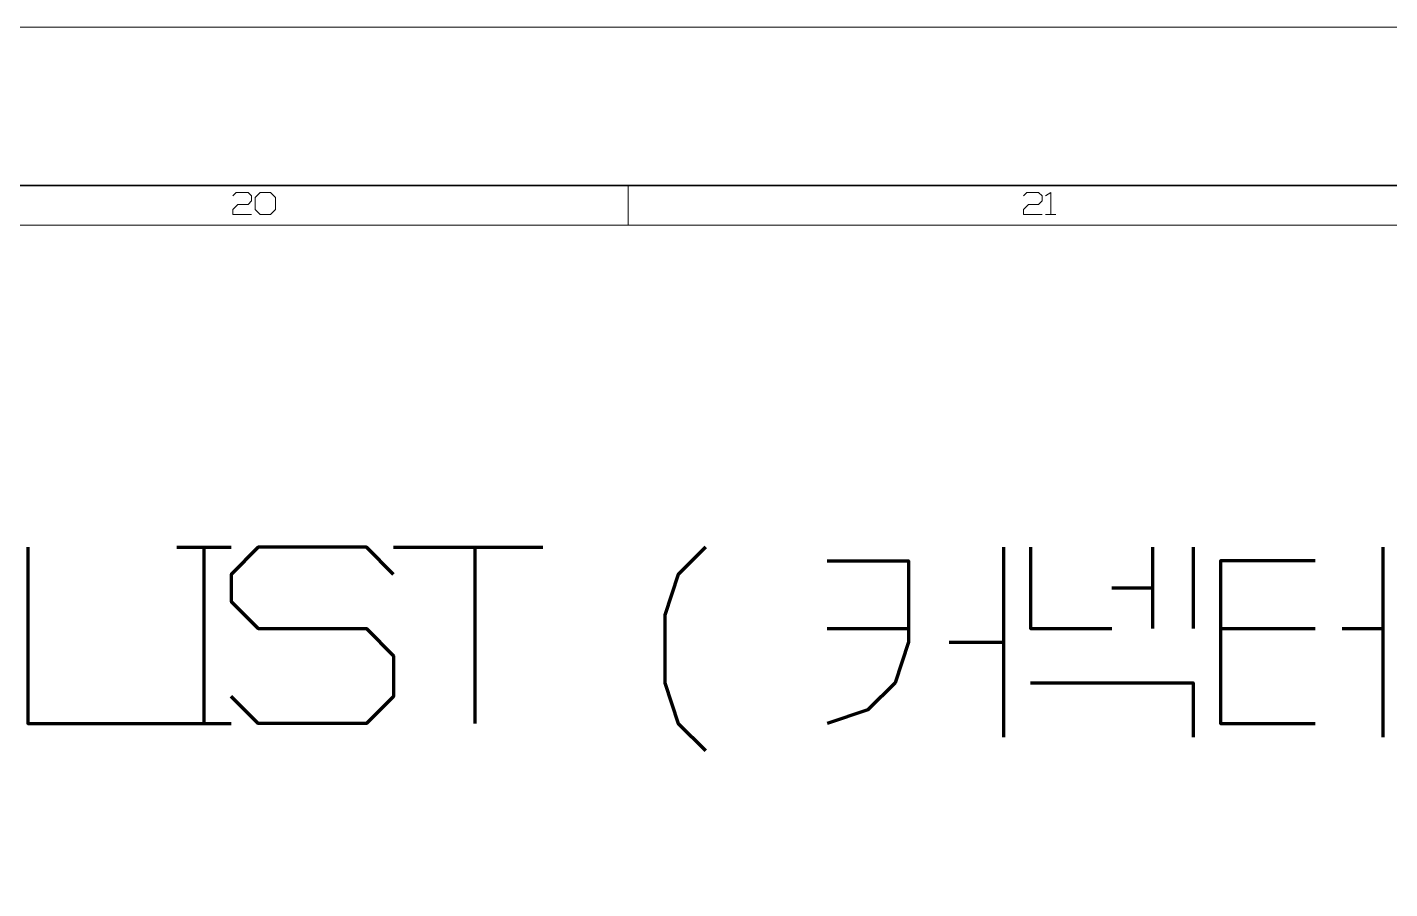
# Model space of a CAD drawing. Header units: millimetres. Extents: x 0 to 174, y 0 to 33.
# Drawn here: x 76.53 to 83.32, y 28.82 to 33.11 of the extents above; entities that cross this region are included whole.
import ezdxf

# ---------------------------------------------------------------- set-up
doc = ezdxf.new("R2010")
doc.units = ezdxf.units.MM
doc.layers.add('PDF_Geomertry', color=7, linetype='Continuous', true_color=0x405f80)

msp = doc.modelspace()

# ---------------------------------------------------------------- linework, layer by layer
at = {"layer": 'PDF_Geomertry', "color": 7, "lineweight": 13}
for points in [[(0, 33.1111), (173.6221, 33.1111)], [(79.5275, 32.1268), (79.5275, 32.3236)], [(77.559, 32.2717), (77.576, 32.2885), (77.635, 32.2885), (77.6518, 32.2717), (77.6518, 32.2464), (77.635, 32.2294), (77.5844, 32.2294), (77.559, 32.2042), (77.559, 32.1789), (77.6518, 32.1789)], [(81.4961, 32.2717), (81.5129, 32.2885), (81.5719, 32.2885), (81.5889, 32.2717), (81.5889, 32.2464), (81.5719, 32.2294), (81.5214, 32.2294), (81.4961, 32.2042), (81.4961, 32.1789), (81.5889, 32.1789)], [(81.6065, 32.2717), (81.6319, 32.2885), (81.6319, 32.1789)], [(81.6065, 32.1789), (81.6572, 32.1789)]]:
    msp.add_lwpolyline(points, dxfattribs=at)
at = {"layer": 'PDF_Geomertry', "color": 7, "lineweight": 35}
msp.add_lwpolyline([(0.7874, 0.7882), (0.7874, 32.3236), (172.8346, 32.3236), (172.8346, 0.7882)], close=True, dxfattribs=at)
at = {"layer": 'PDF_Geomertry', "color": 7, "lineweight": 13}
for points in [[(77.6949, 32.2885), (77.7456, 32.2885), (77.7708, 32.2632), (77.7708, 32.2042), (77.7456, 32.1789), (77.6949, 32.1789), (77.6696, 32.2042), (77.6696, 32.2632), (77.6949, 32.2885)], [(0.9843, 0.9851), (0.9843, 32.1268), (172.6378, 32.1268), (172.6378, 0.9851)]]:
    msp.add_lwpolyline(points, close=True, dxfattribs=at)
at = {"layer": 'PDF_Geomertry', "color": 7, "lineweight": 70}
for points in [[(76.5375, 30.5229), (76.5375, 29.6456), (77.2799, 29.6456), (77.5499, 29.6456)], [(77.2799, 30.5229), (77.5499, 30.5229)], [(77.4149, 30.5229), (77.4149, 29.6456)], [(78.3597, 30.3879), (78.2247, 30.5229), (77.6849, 30.5229), (77.5499, 30.3879), (77.5499, 30.2529), (77.6849, 30.1179), (78.2247, 30.1179), (78.3597, 29.9829), (78.3597, 29.7806), (78.2247, 29.6456), (77.6849, 29.6456), (77.5499, 29.7806)], [(78.3597, 30.5229), (79.1022, 30.5229)], [(78.7647, 30.5229), (78.7647, 29.6456)], [(79.9121, 30.5229), (79.7771, 30.3879), (79.7096, 30.1854), (79.7096, 29.8481), (79.7771, 29.6456), (79.9121, 29.5106)], [(81.3968, 30.5229), (81.3968, 29.5781)], [(81.5318, 30.5229), (81.5318, 30.1179), (81.9368, 30.1179)], [(82.1393, 30.5229), (82.1393, 30.1179)], [(82.3418, 30.5229), (82.3418, 30.1179)], [(83.2867, 30.5229), (83.2867, 29.5781)], [(80.5194, 30.4554), (80.9244, 30.4554), (80.9244, 30.0504), (80.8569, 29.8481), (80.7219, 29.7131), (80.5194, 29.6456)], [(82.9492, 30.4554), (82.4768, 30.4554), (82.4768, 29.6456), (82.9492, 29.6456)], [(81.9368, 30.3204), (82.1393, 30.3204)], [(80.5194, 30.1179), (80.9244, 30.1179)], [(82.4768, 30.1179), (82.9492, 30.1179)], [(83.0842, 30.1179), (83.2867, 30.1179)], [(81.1269, 30.0504), (81.3968, 30.0504)], [(81.5318, 29.8481), (82.3418, 29.8481), (82.3418, 29.5781)]]:
    msp.add_lwpolyline(points, dxfattribs=at)

doc.saveas('drawing.dxf')
